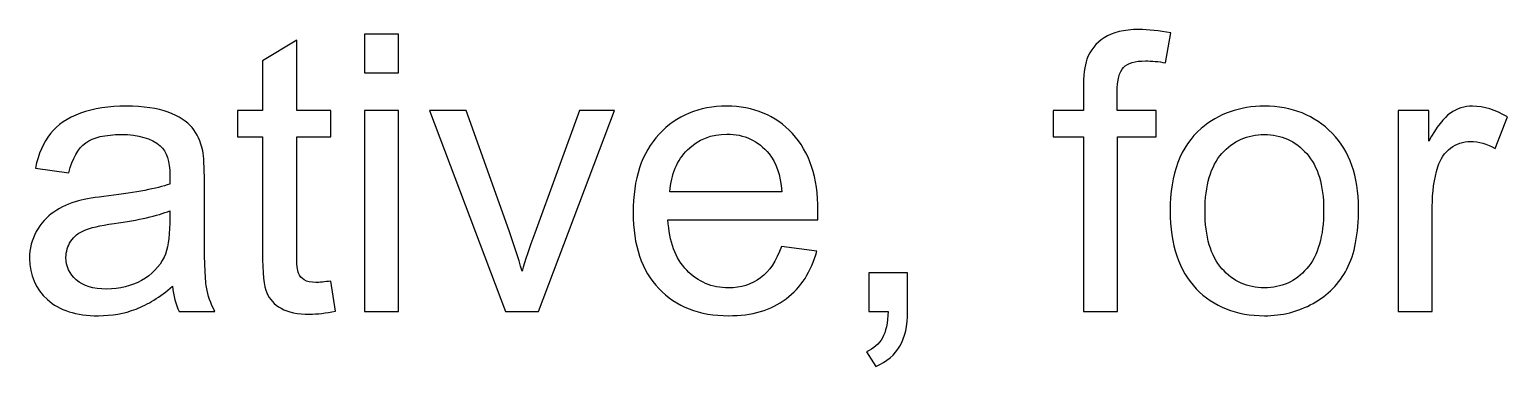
# Model space of a CAD drawing. Header units: centimetres. Extents: x 31 to 203, y -110 to 27.
# Drawn here: x 87.97 to 97.65, y 4.13 to 6.34 of the extents above; entities that cross this region are included whole.
import ezdxf

# ---------------------------------------------------------------- set-up
doc = ezdxf.new("R2010")
doc.units = ezdxf.units.CM
doc.header["$MEASUREMENT"] = 0
doc.layers.add('Layer 1', color=7, linetype='Continuous')

msp = doc.modelspace()

# ---------------------------------------------------------------- linework, layer by layer
at = {"layer": 'Layer 1', "color": 250}
for points, knots in [([(90.16409, 6.05938), (90.16409, 6.05938), (90.16409, 6.31338), (90.16409, 6.31338), (90.16409, 6.31338), (90.38761, 6.31338), (90.38761, 6.31338), (90.38761, 6.31338), (90.38761, 6.05938), (90.38761, 6.05938), (90.38761, 6.05938), (90.16409, 6.05938), (90.16409, 6.05938)], [0, 0, 0, 0, 0.25, 0.25, 0.25, 0.5, 0.5, 0.5, 0.75, 0.75, 0.75, 1, 1, 1, 1]), ([(94.87579, 4.49474), (94.87579, 4.49474), (94.87579, 5.64028), (94.87579, 5.64028), (94.87579, 5.64028), (94.67767, 5.64028), (94.67767, 5.64028), (94.67767, 5.64028), (94.67767, 5.813), (94.67767, 5.813), (94.67767, 5.813), (94.87579, 5.813), (94.87579, 5.813), (94.87579, 5.813), (94.87579, 5.9527), (94.87579, 5.9527), (94.87579, 6.04118), (94.88341, 6.10679), (94.89907, 6.14955), (94.92066, 6.20712), (94.95792, 6.25411), (95.0121, 6.2901), (95.06587, 6.32608), (95.14164, 6.34386), (95.23901, 6.34386), (95.30209, 6.34386), (95.37151, 6.33624), (95.44771, 6.32142), (95.44771, 6.32142), (95.41427, 6.12584), (95.41427, 6.12584), (95.3677, 6.13389), (95.3241, 6.13812), (95.28261, 6.13812), (95.21488, 6.13812), (95.16704, 6.12373), (95.13868, 6.09494), (95.11074, 6.06615), (95.09677, 6.01239), (95.09677, 5.93365), (95.09677, 5.93365), (95.09677, 5.813), (95.09677, 5.813), (95.09677, 5.813), (95.35331, 5.813), (95.35331, 5.813), (95.35331, 5.813), (95.35331, 5.64028), (95.35331, 5.64028), (95.35331, 5.64028), (95.09931, 5.64028), (95.09931, 5.64028), (95.09931, 5.64028), (95.09931, 4.49474), (95.09931, 4.49474), (95.09931, 4.49474), (94.87579, 4.49474), (94.87579, 4.49474)], [0, 0, 0, 0, 0.0526316, 0.0526316, 0.0526316, 0.1052632, 0.1052632, 0.1052632, 0.1578947, 0.1578947, 0.1578947, 0.2105263, 0.2105263, 0.2105263, 0.2631579, 0.2631579, 0.2631579, 0.3157895, 0.3157895, 0.3157895, 0.3684211, 0.3684211, 0.3684211, 0.4210526, 0.4210526, 0.4210526, 0.4736842, 0.4736842, 0.4736842, 0.5263158, 0.5263158, 0.5263158, 0.5789474, 0.5789474, 0.5789474, 0.6315789, 0.6315789, 0.6315789, 0.6842105, 0.6842105, 0.6842105, 0.7368421, 0.7368421, 0.7368421, 0.7894737, 0.7894737, 0.7894737, 0.8421053, 0.8421053, 0.8421053, 0.8947368, 0.8947368, 0.8947368, 0.9473684, 0.9473684, 0.9473684, 1, 1, 1, 1]), ([(89.94353, 4.69413), (89.94353, 4.69413), (89.97401, 4.49686), (89.97401, 4.49686), (89.91136, 4.48373), (89.85505, 4.47696), (89.80595, 4.47696), (89.72509, 4.47696), (89.66244, 4.48966), (89.61756, 4.51548), (89.57311, 4.54131), (89.54179, 4.57475), (89.52358, 4.61666), (89.50538, 4.65857), (89.49649, 4.74662), (89.49649, 4.88082), (89.49649, 4.88082), (89.49649, 5.64028), (89.49649, 5.64028), (89.49649, 5.64028), (89.33139, 5.64028), (89.33139, 5.64028), (89.33139, 5.64028), (89.33139, 5.813), (89.33139, 5.813), (89.33139, 5.813), (89.49649, 5.813), (89.49649, 5.813), (89.49649, 5.813), (89.49649, 6.13897), (89.49649, 6.13897), (89.49649, 6.13897), (89.72001, 6.27316), (89.72001, 6.27316), (89.72001, 6.27316), (89.72001, 5.813), (89.72001, 5.813), (89.72001, 5.813), (89.94353, 5.813), (89.94353, 5.813), (89.94353, 5.813), (89.94353, 5.64028), (89.94353, 5.64028), (89.94353, 5.64028), (89.72001, 5.64028), (89.72001, 5.64028), (89.72001, 5.64028), (89.72001, 4.86812), (89.72001, 4.86812), (89.72001, 4.8042), (89.72382, 4.76313), (89.73186, 4.74493), (89.73948, 4.72673), (89.75218, 4.71233), (89.76996, 4.70133), (89.78774, 4.69074), (89.81314, 4.68524), (89.84616, 4.68524), (89.87072, 4.68524), (89.90331, 4.6882), (89.94353, 4.69413)], [0, 0, 0, 0, 0.05, 0.05, 0.05, 0.1, 0.1, 0.1, 0.15, 0.15, 0.15, 0.2, 0.2, 0.2, 0.25, 0.25, 0.25, 0.3, 0.3, 0.3, 0.35, 0.35, 0.35, 0.4, 0.4, 0.4, 0.45, 0.45, 0.45, 0.5, 0.5, 0.5, 0.55, 0.55, 0.55, 0.6, 0.6, 0.6, 0.65, 0.65, 0.65, 0.7, 0.7, 0.7, 0.75, 0.75, 0.75, 0.8, 0.8, 0.8, 0.85, 0.85, 0.85, 0.9, 0.9, 0.9, 0.95, 0.95, 0.95, 1, 1, 1, 1]), ([(88.90679, 4.65984), (88.82382, 4.58914), (88.74381, 4.53961), (88.66718, 4.5104), (88.59056, 4.48119), (88.50843, 4.4668), (88.42038, 4.4668), (88.2756, 4.4668), (88.16426, 4.50194), (88.08637, 4.57263), (88.00848, 4.64291), (87.96953, 4.73308), (87.96953, 4.84272), (87.96953, 4.90707), (87.98435, 4.96591), (88.01356, 5.01925), (88.04319, 5.07259), (88.08171, 5.11492), (88.12913, 5.1471), (88.17696, 5.17927), (88.2303, 5.20382), (88.28999, 5.22033), (88.33402, 5.23176), (88.40048, 5.24277), (88.48896, 5.25378), (88.6693, 5.27494), (88.80265, 5.30077), (88.88774, 5.3304), (88.88859, 5.36088), (88.88901, 5.38035), (88.88901, 5.3884), (88.88901, 5.47899), (88.86784, 5.54291), (88.82551, 5.58017), (88.76836, 5.63054), (88.68327, 5.65552), (88.57066, 5.65552), (88.46525, 5.65552), (88.38736, 5.63689), (88.33741, 5.60006), (88.28703, 5.56323), (88.2502, 5.49804), (88.22607, 5.40406), (88.22607, 5.40406), (88.00763, 5.43454), (88.00763, 5.43454), (88.02753, 5.5281), (88.06012, 5.60387), (88.10584, 5.66145), (88.15156, 5.71902), (88.2176, 5.76305), (88.30396, 5.79437), (88.3899, 5.82528), (88.49023, 5.84094), (88.60368, 5.84094), (88.71629, 5.84094), (88.80815, 5.82782), (88.87885, 5.80115), (88.94912, 5.77448), (89.00119, 5.74146), (89.03421, 5.70124), (89.06723, 5.66102), (89.09052, 5.61022), (89.10406, 5.54884), (89.11126, 5.51074), (89.11507, 5.44216), (89.11507, 5.34352), (89.11507, 5.34352), (89.11507, 5.04719), (89.11507, 5.04719), (89.11507, 4.84018), (89.11973, 4.70937), (89.12904, 4.65391), (89.13793, 4.59846), (89.15656, 4.54554), (89.18365, 4.49474), (89.18365, 4.49474), (88.94997, 4.49474), (88.94997, 4.49474), (88.92753, 4.54173), (88.91314, 4.59676), (88.90679, 4.65984)], [0, 0, 0, 0, 0.037037, 0.037037, 0.037037, 0.0740741, 0.0740741, 0.0740741, 0.1111111, 0.1111111, 0.1111111, 0.1481481, 0.1481481, 0.1481481, 0.1851852, 0.1851852, 0.1851852, 0.2222222, 0.2222222, 0.2222222, 0.2592593, 0.2592593, 0.2592593, 0.2962963, 0.2962963, 0.2962963, 0.3333333, 0.3333333, 0.3333333, 0.3703704, 0.3703704, 0.3703704, 0.4074074, 0.4074074, 0.4074074, 0.4444444, 0.4444444, 0.4444444, 0.4814815, 0.4814815, 0.4814815, 0.5185185, 0.5185185, 0.5185185, 0.5555556, 0.5555556, 0.5555556, 0.5925926, 0.5925926, 0.5925926, 0.6296296, 0.6296296, 0.6296296, 0.6666667, 0.6666667, 0.6666667, 0.7037037, 0.7037037, 0.7037037, 0.7407407, 0.7407407, 0.7407407, 0.7777778, 0.7777778, 0.7777778, 0.8148148, 0.8148148, 0.8148148, 0.8518519, 0.8518519, 0.8518519, 0.8888889, 0.8888889, 0.8888889, 0.9259259, 0.9259259, 0.9259259, 0.962963, 0.962963, 0.962963, 1, 1, 1, 1]), ([(90.16409, 4.49474), (90.16409, 4.49474), (90.16409, 5.813), (90.16409, 5.813), (90.16409, 5.813), (90.38761, 5.813), (90.38761, 5.813), (90.38761, 5.813), (90.38761, 4.49474), (90.38761, 4.49474), (90.38761, 4.49474), (90.16409, 4.49474), (90.16409, 4.49474)], [0, 0, 0, 0, 0.25, 0.25, 0.25, 0.5, 0.5, 0.5, 0.75, 0.75, 0.75, 1, 1, 1, 1]), ([(91.08865, 4.49474), (91.08865, 4.49474), (90.59123, 5.813), (90.59123, 5.813), (90.59123, 5.813), (90.83041, 5.813), (90.83041, 5.813), (90.83041, 5.813), (91.11235, 5.02348), (91.11235, 5.02348), (91.14283, 4.93839), (91.1712, 4.84992), (91.19702, 4.75805), (91.21692, 4.82748), (91.24443, 4.91088), (91.28042, 5.00867), (91.28042, 5.00867), (91.57336, 5.813), (91.57336, 5.813), (91.57336, 5.813), (91.80281, 5.813), (91.80281, 5.813), (91.80281, 5.813), (91.3037, 4.49474), (91.3037, 4.49474), (91.3037, 4.49474), (91.08865, 4.49474), (91.08865, 4.49474)], [0, 0, 0, 0, 0.1111111, 0.1111111, 0.1111111, 0.2222222, 0.2222222, 0.2222222, 0.3333333, 0.3333333, 0.3333333, 0.4444444, 0.4444444, 0.4444444, 0.5555556, 0.5555556, 0.5555556, 0.6666667, 0.6666667, 0.6666667, 0.7777778, 0.7777778, 0.7777778, 0.8888889, 0.8888889, 0.8888889, 1, 1, 1, 1]), ([(92.89755, 4.92146), (92.89755, 4.92146), (93.12869, 4.89098), (93.12869, 4.89098), (93.09271, 4.75678), (93.0254, 4.65222), (92.92718, 4.57814), (92.82897, 4.50405), (92.70366, 4.4668), (92.55084, 4.4668), (92.35865, 4.4668), (92.20625, 4.52607), (92.09364, 4.6446), (91.98103, 4.76271), (91.92473, 4.92908), (91.92473, 5.14286), (91.92473, 5.36384), (91.98146, 5.53572), (92.09533, 5.65764), (92.20921, 5.77998), (92.35695, 5.84094), (92.53856, 5.84094), (92.71425, 5.84094), (92.85776, 5.78125), (92.96909, 5.66145), (93.08043, 5.54164), (93.13631, 5.37316), (93.13631, 5.15599), (93.13631, 5.14286), (93.13589, 5.12297), (93.13504, 5.09672), (93.13504, 5.09672), (92.15333, 5.09672), (92.15333, 5.09672), (92.1618, 4.95236), (92.20244, 4.84145), (92.2761, 4.76483), (92.34933, 4.6882), (92.4412, 4.64968), (92.55084, 4.64968), (92.63254, 4.64968), (92.70239, 4.67127), (92.75997, 4.71445), (92.81796, 4.75763), (92.86368, 4.82663), (92.89755, 4.92146)], [0, 0, 0, 0, 0.0666667, 0.0666667, 0.0666667, 0.1333333, 0.1333333, 0.1333333, 0.2, 0.2, 0.2, 0.2666667, 0.2666667, 0.2666667, 0.3333333, 0.3333333, 0.3333333, 0.4, 0.4, 0.4, 0.4666667, 0.4666667, 0.4666667, 0.5333333, 0.5333333, 0.5333333, 0.6, 0.6, 0.6, 0.6666667, 0.6666667, 0.6666667, 0.7333333, 0.7333333, 0.7333333, 0.8, 0.8, 0.8, 0.8666667, 0.8666667, 0.8666667, 0.9333333, 0.9333333, 0.9333333, 1, 1, 1, 1]), ([(95.44433, 5.15387), (95.44433, 5.39729), (95.51206, 5.57763), (95.64795, 5.69489), (95.76098, 5.79226), (95.89941, 5.84094), (96.0624, 5.84094), (96.24316, 5.84094), (96.39133, 5.78167), (96.50647, 5.66314), (96.6212, 5.54503), (96.67877, 5.3812), (96.67877, 5.1725), (96.67877, 5.00316), (96.65337, 4.87024), (96.60257, 4.77329), (96.55177, 4.67635), (96.47769, 4.601), (96.38032, 4.54723), (96.28338, 4.49347), (96.17712, 4.4668), (96.0624, 4.4668), (95.87782, 4.4668), (95.72881, 4.52564), (95.61493, 4.64375), (95.50106, 4.76186), (95.44433, 4.93204), (95.44433, 5.15387)], [0, 0, 0, 0, 0.1111111, 0.1111111, 0.1111111, 0.2222222, 0.2222222, 0.2222222, 0.3333333, 0.3333333, 0.3333333, 0.4444444, 0.4444444, 0.4444444, 0.5555556, 0.5555556, 0.5555556, 0.6666667, 0.6666667, 0.6666667, 0.7777778, 0.7777778, 0.7777778, 0.8888889, 0.8888889, 0.8888889, 1, 1, 1, 1]), ([(96.93827, 4.49474), (96.93827, 4.49474), (96.93827, 5.813), (96.93827, 5.813), (96.93827, 5.813), (97.13893, 5.813), (97.13893, 5.813), (97.13893, 5.813), (97.13893, 5.61107), (97.13893, 5.61107), (97.19015, 5.70463), (97.23757, 5.76643), (97.28117, 5.79607), (97.32477, 5.82612), (97.37261, 5.84094), (97.42468, 5.84094), (97.50003, 5.84094), (97.57666, 5.81723), (97.65455, 5.77024), (97.65455, 5.77024), (97.57496, 5.56408), (97.57496, 5.56408), (97.52078, 5.59456), (97.46659, 5.6098), (97.4124, 5.6098), (97.36372, 5.6098), (97.32012, 5.59498), (97.28159, 5.56577), (97.24307, 5.53656), (97.21555, 5.49592), (97.19904, 5.44385), (97.17407, 5.36469), (97.16179, 5.27791), (97.16179, 5.1835), (97.16179, 5.1835), (97.16179, 4.49474), (97.16179, 4.49474), (97.16179, 4.49474), (96.93827, 4.49474), (96.93827, 4.49474)], [0, 0, 0, 0, 0.0769231, 0.0769231, 0.0769231, 0.1538462, 0.1538462, 0.1538462, 0.2307692, 0.2307692, 0.2307692, 0.3076923, 0.3076923, 0.3076923, 0.3846154, 0.3846154, 0.3846154, 0.4615385, 0.4615385, 0.4615385, 0.5384615, 0.5384615, 0.5384615, 0.6153846, 0.6153846, 0.6153846, 0.6923077, 0.6923077, 0.6923077, 0.7692308, 0.7692308, 0.7692308, 0.8461538, 0.8461538, 0.8461538, 0.9230769, 0.9230769, 0.9230769, 1, 1, 1, 1]), ([(92.16603, 5.2796), (92.16603, 5.2796), (92.90009, 5.2796), (92.90009, 5.2796), (92.89035, 5.39051), (92.86199, 5.47349), (92.81585, 5.52894), (92.74515, 5.61488), (92.65286, 5.65806), (92.53983, 5.65806), (92.43739, 5.65806), (92.35145, 5.62377), (92.2816, 5.55519), (92.21217, 5.48661), (92.17365, 5.39475), (92.16603, 5.2796)], [0, 0, 0, 0, 0.2, 0.2, 0.2, 0.4, 0.4, 0.4, 0.6, 0.6, 0.6, 0.8, 0.8, 0.8, 1, 1, 1, 1]), ([(95.67293, 5.15345), (95.67293, 4.98496), (95.70976, 4.85881), (95.78342, 4.77541), (95.8575, 4.69159), (95.95021, 4.64968), (96.0624, 4.64968), (96.17331, 4.64968), (96.2656, 4.69159), (96.33968, 4.77583), (96.41334, 4.86008), (96.45017, 4.98835), (96.45017, 5.16064), (96.45017, 5.3232), (96.41292, 5.44639), (96.33883, 5.52979), (96.26475, 5.61361), (96.17246, 5.65552), (96.0624, 5.65552), (95.95021, 5.65552), (95.8575, 5.61403), (95.78342, 5.53064), (95.70976, 5.44724), (95.67293, 5.32151), (95.67293, 5.15345)], [0, 0, 0, 0, 0.125, 0.125, 0.125, 0.25, 0.25, 0.25, 0.375, 0.375, 0.375, 0.5, 0.5, 0.5, 0.625, 0.625, 0.625, 0.75, 0.75, 0.75, 0.875, 0.875, 0.875, 1, 1, 1, 1]), ([(88.88901, 5.15514), (88.80773, 5.12212), (88.68581, 5.09418), (88.52325, 5.07132), (88.43096, 5.0582), (88.36577, 5.04338), (88.32767, 5.02687), (88.28957, 5.01036), (88.26036, 4.98623), (88.23962, 4.9549), (88.21887, 4.92315), (88.20829, 4.88802), (88.20829, 4.84907), (88.20829, 4.79023), (88.23073, 4.7407), (88.27602, 4.70133), (88.32132, 4.66196), (88.38736, 4.64206), (88.47414, 4.64206), (88.56008, 4.64206), (88.6367, 4.66069), (88.70401, 4.69836), (88.7709, 4.73562), (88.82043, 4.78684), (88.85176, 4.85161), (88.87589, 4.90199), (88.88774, 4.97607), (88.88774, 5.07386), (88.88774, 5.07386), (88.88901, 5.15514), (88.88901, 5.15514)], [0, 0, 0, 0, 0.1, 0.1, 0.1, 0.2, 0.2, 0.2, 0.3, 0.3, 0.3, 0.4, 0.4, 0.4, 0.5, 0.5, 0.5, 0.6, 0.6, 0.6, 0.7, 0.7, 0.7, 0.8, 0.8, 0.8, 0.9, 0.9, 0.9, 1, 1, 1, 1]), ([(93.46947, 4.49474), (93.46947, 4.49474), (93.46947, 4.74874), (93.46947, 4.74874), (93.46947, 4.74874), (93.72347, 4.74874), (93.72347, 4.74874), (93.72347, 4.74874), (93.72347, 4.49474), (93.72347, 4.49474), (93.72347, 4.40118), (93.70696, 4.32541), (93.67352, 4.26783), (93.6405, 4.21026), (93.58758, 4.16539), (93.51519, 4.13406), (93.51519, 4.13406), (93.45423, 4.23058), (93.45423, 4.23058), (93.50164, 4.25132), (93.53636, 4.2818), (93.55837, 4.3216), (93.58081, 4.36181), (93.59351, 4.41939), (93.59605, 4.49474), (93.59605, 4.49474), (93.46947, 4.49474), (93.46947, 4.49474)], [0, 0, 0, 0, 0.1111111, 0.1111111, 0.1111111, 0.2222222, 0.2222222, 0.2222222, 0.3333333, 0.3333333, 0.3333333, 0.4444444, 0.4444444, 0.4444444, 0.5555556, 0.5555556, 0.5555556, 0.6666667, 0.6666667, 0.6666667, 0.7777778, 0.7777778, 0.7777778, 0.8888889, 0.8888889, 0.8888889, 1, 1, 1, 1])]:
    msp.add_open_spline(points, degree=3, knots=knots, dxfattribs=at)

doc.saveas('drawing.dxf')
